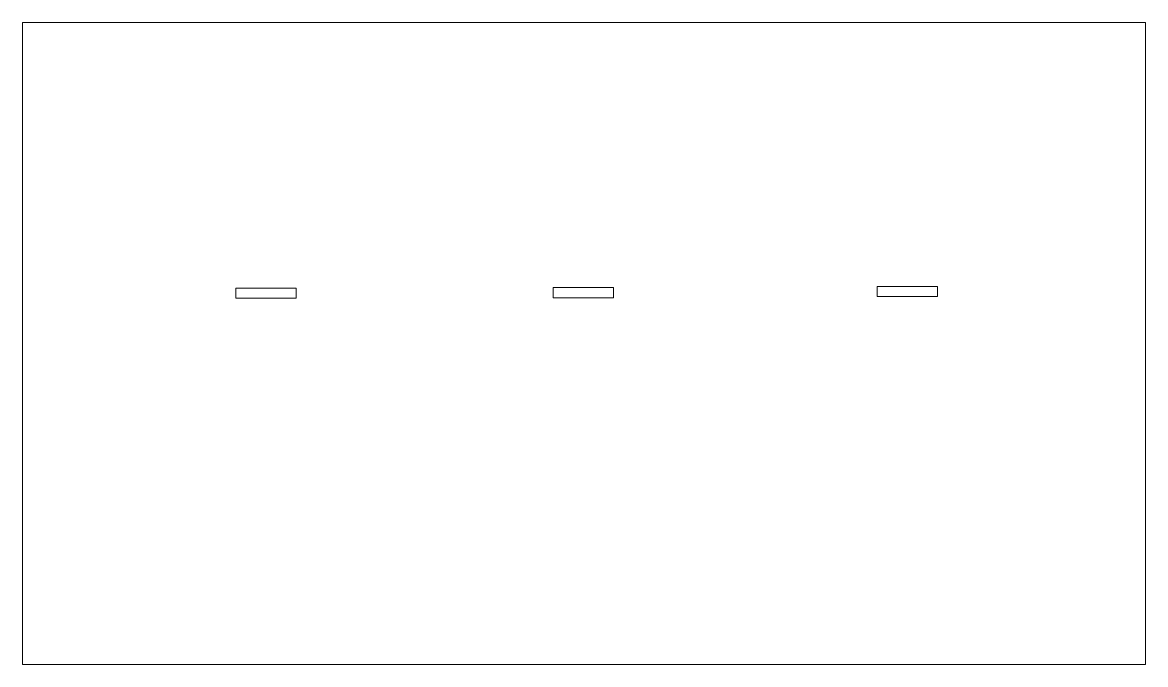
# Model space of a CAD drawing. Header units: millimetres. Extents: x -277 to 78, y 109 to 312.
import ezdxf

# ---------------------------------------------------------------- set-up
doc = ezdxf.new("R2010")
doc.units = ezdxf.units.MM
doc.header["$MEASUREMENT"] = 0
doc.layers.add('Layer 1', color=7, linetype='Continuous')

msp = doc.modelspace()

# ---------------------------------------------------------------- linework, layer by layer
at = {"layer": 'Layer 1', "color": 250, "lineweight": 18}
for points in [[(-277.1218, 108.9577), (78.4782, 108.9577), (78.4782, 312.1577), (-277.1218, 312.1577), (-277.1218, 108.9577)], [(-209.5101, 224.9382), (-190.4601, 224.9382), (-190.4601, 228.1132), (-209.5101, 228.1132), (-209.5101, 224.9382)], [(-109.065, 225.0565), (-90.015, 225.0565), (-90.015, 228.2315), (-109.065, 228.2315), (-109.065, 225.0565)], [(-6.4792, 225.3858), (12.5708, 225.3858), (12.5708, 228.5608), (-6.4792, 228.5608), (-6.4792, 225.3858)]]:
    msp.add_lwpolyline(points, close=True, dxfattribs=at)

doc.saveas('drawing.dxf')
